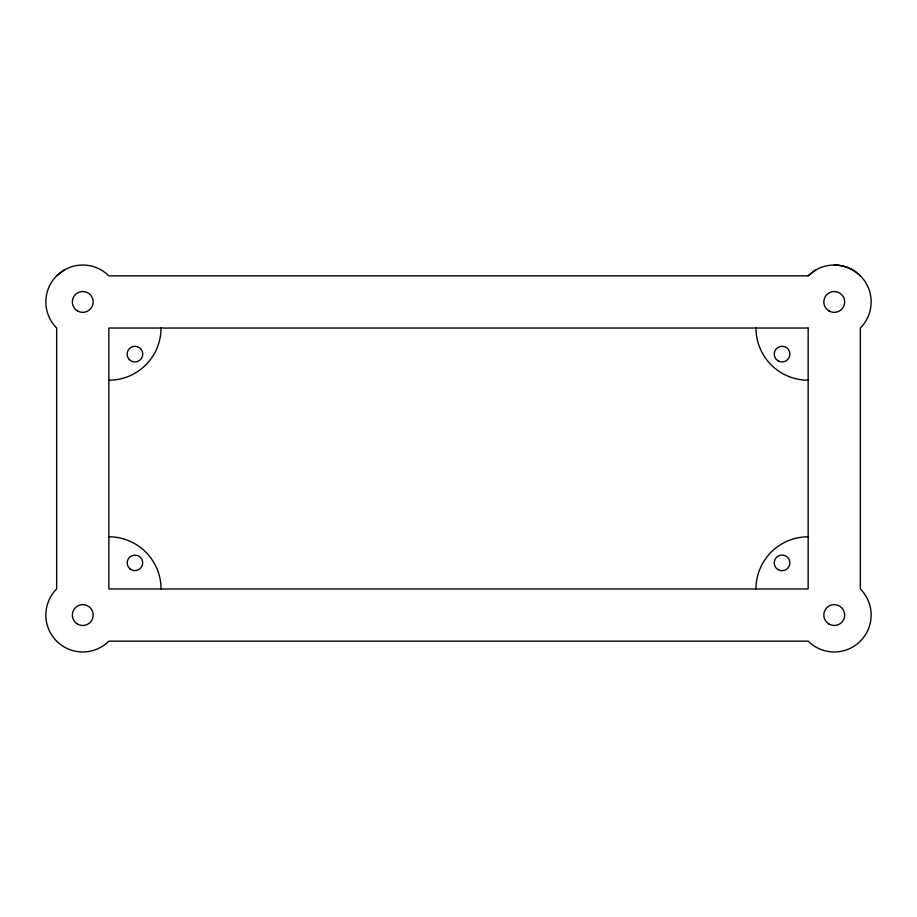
<?xml version="1.0" encoding="UTF-8"?>
<svg xmlns="http://www.w3.org/2000/svg" width="917" height="917" viewBox="0 0 917 917"><rect width="100%" height="100%" fill="white"/><g stroke="black" fill="none" stroke-linecap="round" stroke-linejoin="round"><path stroke-width="1.38" d="M834.252 265.036A36.886 36.863 7.1 0 1 860.341 275.845A36.898 36.898 0 0 1 860.341 328.034L860.341 588.966A36.898 36.898 0 0 1 860.341 641.155A36.898 36.898 0 0 1 808.152 641.155L108.848 641.155A36.898 36.898 0 0 1 56.659 641.155A36.898 36.898 0 0 1 56.659 588.966L56.659 328.034A36.898 36.898 0 0 1 56.659 275.845L64.305 269.976M56.659 275.845A36.898 36.898 0 0 1 108.848 275.845L808.152 275.845L815.798 269.976M808.152 275.845A36.898 36.898 0 0 1 860.341 275.845M755.963 588.966A52.189 52.189 0 0 1 808.152 536.777M108.848 536.777A52.189 52.189 0 0 1 161.037 588.966M808.152 380.223A52.189 52.189 0 0 1 755.963 328.034M161.037 328.034A52.189 52.189 0 0 1 108.848 380.223M808.152 328.034L108.848 328.034L108.848 588.966L808.152 588.966L808.152 328.034M829.025 310.978A10.442 10.442 0 0 0 844.683 301.934A10.442 10.442 0 0 0 829.025 292.901A10.442 10.442 0 0 0 829.025 310.978M778.143 360.908A7.829 7.829 0 0 0 789.892 354.122A7.829 7.829 0 0 0 778.143 347.348A7.829 7.829 0 0 0 778.143 360.908M778.143 569.652A7.829 7.829 0 0 0 789.892 562.878A7.829 7.829 0 0 0 778.143 556.092A7.829 7.829 0 0 0 778.143 569.652M829.025 624.099A10.442 10.442 0 0 0 844.683 615.066A10.442 10.442 0 0 0 829.025 606.022A10.442 10.442 0 0 0 829.025 624.099M77.532 310.978A10.442 10.442 0 0 0 93.19 301.934A10.442 10.442 0 0 0 77.532 292.901A10.442 10.442 0 0 0 77.532 310.978M129.4 359.659A7.829 7.829 0 0 0 142.502 356.151A7.829 7.829 0 0 0 132.908 346.569A7.829 7.829 0 0 0 129.4 359.659M129.985 568.849A7.76 7.76 0 0 0 142.594 564.173A7.76 7.76 0 0 0 132.243 555.599A7.76 7.76 0 0 0 129.985 568.849M77.532 624.099A10.442 10.442 0 0 0 93.19 615.066A10.442 10.442 0 0 0 77.532 606.022A10.442 10.442 0 0 0 77.532 624.099"/></g></svg>
